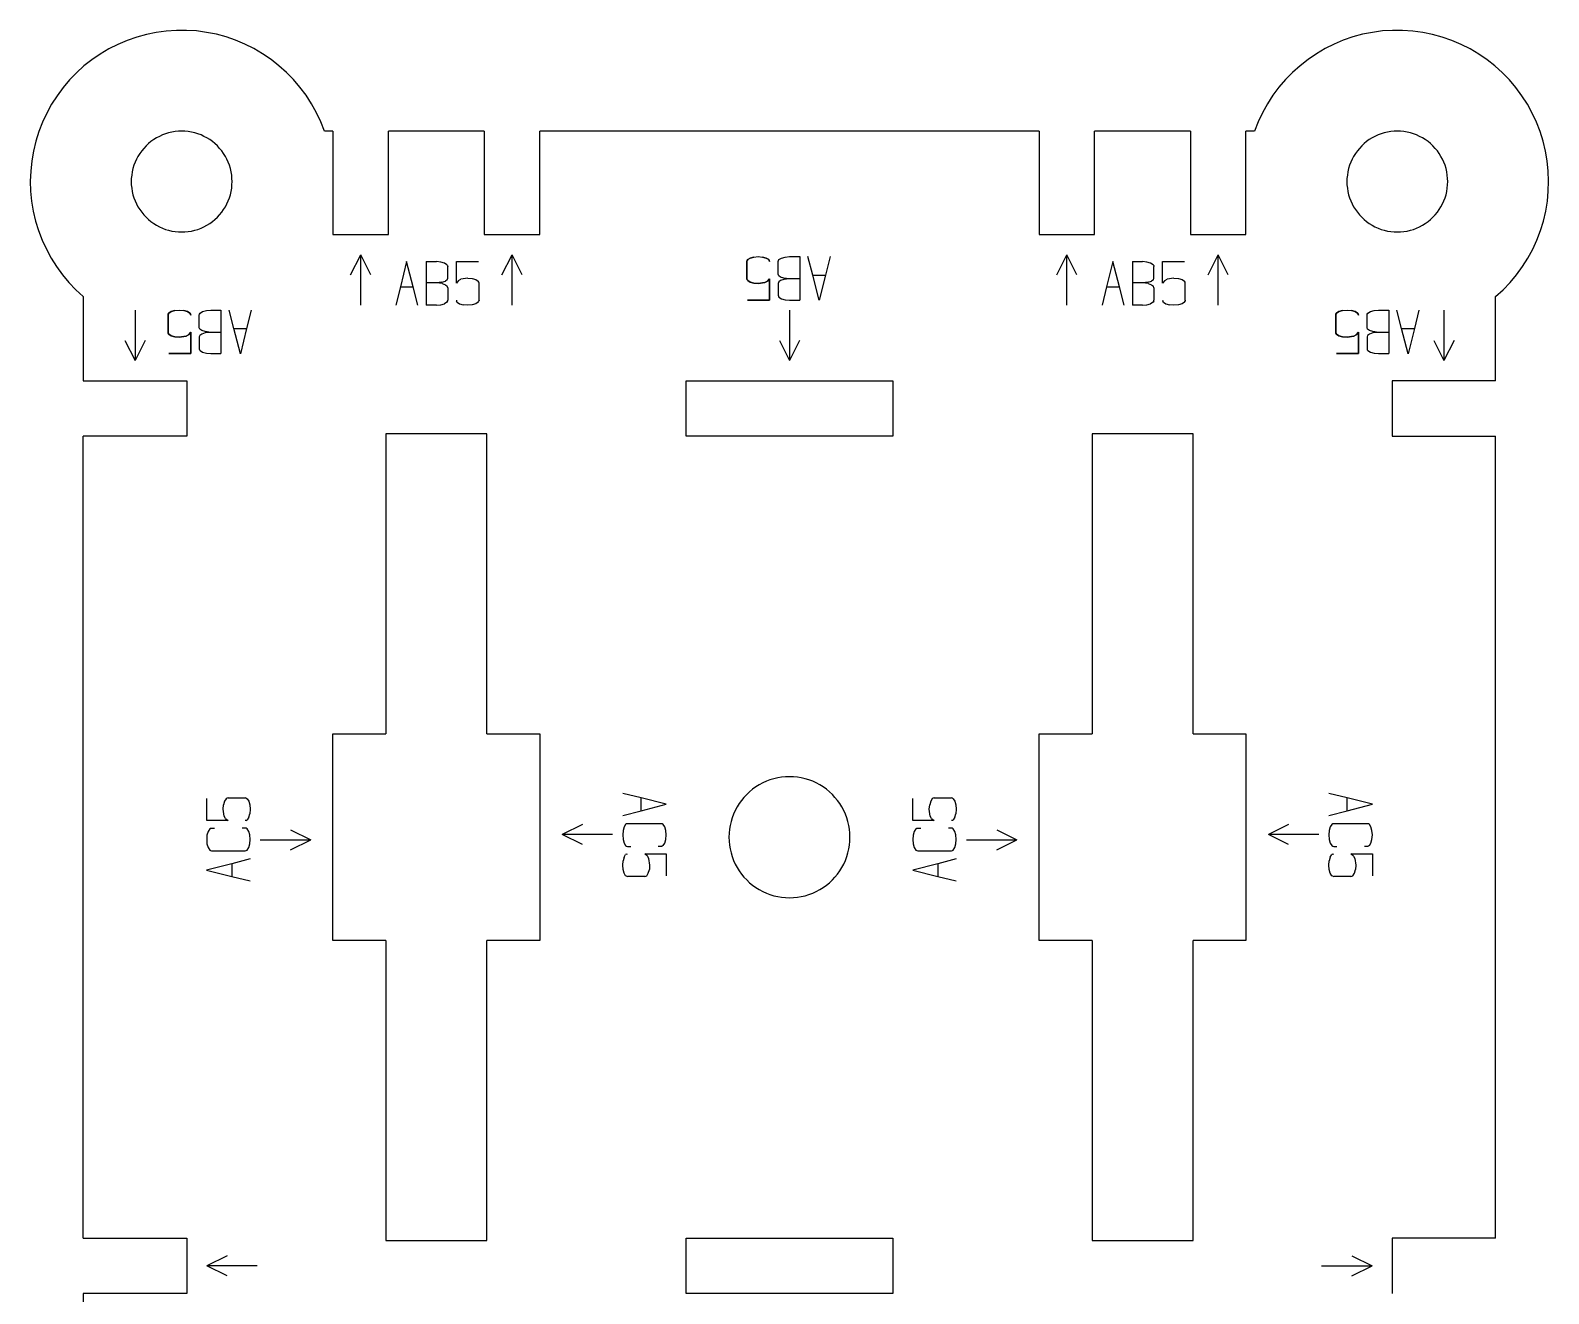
# Model space of a CAD drawing. Header units: millimetres. Extents: x -1373 to -1172, y -302 to 58.
# Drawn here: x -1347.7 to -1197.2, y -66.8 to 58.4 of the extents above; entities that cross this region are included whole.
import ezdxf

# ---------------------------------------------------------------- set-up
doc = ezdxf.new("R2010")
doc.units = ezdxf.units.MM
doc.layers.add('code', color=2, linetype='Continuous')
doc.layers.add('drawing', color=7, linetype='Continuous')

msp = doc.modelspace()

# ---------------------------------------------------------------- linework, layer by layer
at = {"layer": 'code'}
for p, q in [((-1315.91, 34.19), (-1314.91, 36.19)), ((-1314.91, 31.19), (-1314.91, 36.19)), ((-1313.91, 34.19), (-1314.91, 36.19)), ((-1300.91, 34.19), (-1299.91, 36.19)), ((-1299.91, 31.19), (-1299.91, 36.19)), ((-1298.91, 34.19), (-1299.91, 36.19)), ((-1245.91, 34.19), (-1244.91, 36.19)), ((-1244.91, 31.19), (-1244.91, 36.19)), ((-1243.91, 34.19), (-1244.91, 36.19)), ((-1230.91, 34.19), (-1229.91, 36.19)), ((-1229.91, 31.19), (-1229.91, 36.19)), ((-1228.91, 34.19), (-1229.91, 36.19)), ((-1310.36, 35.5), (-1310.97, 33.01)), ((-1309.71, 33), (-1310.36, 35.5)), ((-1308.42, 35.5), (-1307.41, 35.5)), ((-1308.42, 35.5), (-1308.42, 33.39)), ((-1306.98, 35.46), (-1307.41, 35.5)), ((-1306.61, 35.35), (-1306.98, 35.46)), ((-1306.37, 35.2), (-1306.61, 35.35)), ((-1306.3, 35.11), (-1306.37, 35.2)), ((-1306.3, 35.11), (-1306.28, 35.02)), ((-1306.28, 33.85), (-1306.28, 35.02)), ((-1305.43, 35.5), (-1303.25, 35.5)), ((-1305.43, 33.38), (-1305.43, 35.5)), ((-1276.61, 35.61), (-1276.63, 35.52)), ((-1276.63, 35.52), (-1276.61, 35.61)), ((-1276.63, 35.52), (-1276.63, 33.8)), ((-1276.63, 33.8), (-1276.63, 35.52)), ((-1276.55, 35.7), (-1276.61, 35.61)), ((-1276.61, 35.61), (-1276.55, 35.7)), ((-1276.31, 35.86), (-1276.55, 35.7)), ((-1276.55, 35.7), (-1276.31, 35.86)), ((-1275.95, 35.96), (-1276.31, 35.86)), ((-1276.31, 35.86), (-1275.95, 35.96)), ((-1275.95, 35.96), (-1275.51, 36)), ((-1275.51, 36), (-1275.07, 35.96)), ((-1275.07, 35.96), (-1274.71, 35.86)), ((-1274.71, 35.86), (-1275.07, 35.96)), ((-1274.71, 35.86), (-1274.47, 35.7)), ((-1274.47, 35.7), (-1274.71, 35.86)), ((-1274.47, 35.7), (-1274.41, 35.61)), ((-1274.41, 35.61), (-1274.47, 35.7)), ((-1274.41, 35.61), (-1274.39, 35.52)), ((-1274.39, 35.52), (-1274.41, 35.61)), ((-1273.53, 35.52), (-1273.51, 35.61)), ((-1273.53, 34.26), (-1273.53, 35.52)), ((-1273.51, 35.61), (-1273.45, 35.7)), ((-1273.45, 35.7), (-1273.2, 35.86)), ((-1273.2, 35.86), (-1272.84, 35.96)), ((-1272.84, 35.96), (-1272.41, 36)), ((-1272.41, 36), (-1271.39, 36)), ((-1271.39, 36), (-1271.39, 33.8)), ((-1270.1, 34.17), (-1270.58, 36)), ((-1268.39, 36), (-1268.84, 34.17)), ((-1240.36, 35.5), (-1240.97, 33.01)), ((-1239.71, 33), (-1240.36, 35.5)), ((-1238.42, 35.5), (-1237.41, 35.5)), ((-1238.42, 35.5), (-1238.42, 33.39)), ((-1236.98, 35.46), (-1237.41, 35.5)), ((-1236.61, 35.35), (-1236.98, 35.46)), ((-1236.37, 35.2), (-1236.61, 35.35)), ((-1236.3, 35.11), (-1236.37, 35.2)), ((-1236.3, 35.11), (-1236.28, 35.02)), ((-1236.28, 33.85), (-1236.28, 35.02)), ((-1235.43, 35.5), (-1233.26, 35.5)), ((-1235.43, 33.38), (-1235.43, 35.5)), ((-1308.42, 33.39), (-1308.42, 31.19)), ((-1307.41, 33.39), (-1308.42, 33.39)), ((-1306.86, 33.45), (-1307.41, 33.39)), ((-1306.85, 33.32), (-1307.41, 33.39)), ((-1306.86, 33.45), (-1306.51, 33.55)), ((-1306.85, 33.32), (-1306.51, 33.21)), ((-1306.34, 33.69), (-1306.51, 33.55)), ((-1306.51, 33.21), (-1306.34, 33.08)), ((-1306.34, 33.69), (-1306.28, 33.85)), ((-1305.21, 33.63), (-1305.43, 33.38)), ((-1305.21, 33.63), (-1304.98, 33.76)), ((-1304.3, 33.86), (-1304.98, 33.76)), ((-1304.3, 33.86), (-1303.86, 33.83)), ((-1303.86, 33.83), (-1303.5, 33.72)), ((-1303.5, 33.72), (-1303.26, 33.56)), ((-1303.2, 33.48), (-1303.26, 33.56)), ((-1303.18, 33.38), (-1303.2, 33.48)), ((-1303.18, 31.67), (-1303.18, 33.38)), ((-1276.63, 33.8), (-1276.61, 33.71)), ((-1276.61, 33.71), (-1276.63, 33.8)), ((-1276.61, 33.71), (-1276.55, 33.62)), ((-1276.55, 33.62), (-1276.61, 33.71)), ((-1276.55, 33.62), (-1276.31, 33.46)), ((-1276.31, 33.46), (-1276.55, 33.62)), ((-1276.31, 33.46), (-1275.95, 33.36)), ((-1275.95, 33.36), (-1276.31, 33.46)), ((-1275.95, 33.36), (-1275.51, 33.32)), ((-1275.51, 33.32), (-1275.95, 33.36)), ((-1275.51, 33.32), (-1274.84, 33.42)), ((-1274.84, 33.42), (-1275.51, 33.32)), ((-1274.84, 33.42), (-1274.6, 33.55)), ((-1274.6, 33.55), (-1274.84, 33.42)), ((-1274.6, 33.55), (-1274.39, 33.8)), ((-1274.39, 33.8), (-1274.6, 33.55)), ((-1274.39, 33.8), (-1274.39, 31.69)), ((-1274.39, 31.69), (-1274.39, 33.8)), ((-1273.47, 34.11), (-1273.53, 34.26)), ((-1273.47, 33.49), (-1273.53, 33.34)), ((-1273.53, 33.34), (-1273.53, 32.17)), ((-1273.3, 33.97), (-1273.47, 34.11)), ((-1273.3, 33.63), (-1273.47, 33.49)), ((-1272.96, 33.87), (-1273.3, 33.97)), ((-1272.96, 33.73), (-1273.3, 33.63)), ((-1272.41, 33.8), (-1272.96, 33.87)), ((-1272.41, 33.8), (-1272.96, 33.73)), ((-1271.39, 33.8), (-1272.41, 33.8)), ((-1271.39, 33.8), (-1271.39, 31.69)), ((-1269.45, 31.68), (-1270.1, 34.17)), ((-1270.1, 34.17), (-1268.84, 34.17)), ((-1268.84, 34.17), (-1269.45, 31.68)), ((-1238.42, 33.39), (-1238.42, 31.19)), ((-1237.41, 33.39), (-1238.42, 33.39)), ((-1236.86, 33.45), (-1237.41, 33.39)), ((-1236.85, 33.32), (-1237.41, 33.39)), ((-1236.86, 33.45), (-1236.51, 33.55)), ((-1236.85, 33.32), (-1236.51, 33.21)), ((-1236.34, 33.69), (-1236.51, 33.55)), ((-1236.51, 33.21), (-1236.34, 33.08)), ((-1236.34, 33.69), (-1236.28, 33.85)), ((-1235.21, 33.63), (-1235.43, 33.38)), ((-1235.21, 33.63), (-1234.98, 33.76)), ((-1234.3, 33.86), (-1234.98, 33.76)), ((-1234.3, 33.86), (-1233.86, 33.83)), ((-1233.86, 33.83), (-1233.5, 33.72)), ((-1233.5, 33.72), (-1233.26, 33.56)), ((-1233.2, 33.48), (-1233.26, 33.56)), ((-1233.18, 33.38), (-1233.2, 33.48)), ((-1233.18, 31.67), (-1233.18, 33.38)), ((-1310.97, 33.01), (-1311.42, 31.19)), ((-1310.97, 33.01), (-1309.71, 33)), ((-1309.24, 31.19), (-1309.71, 33)), ((-1306.28, 32.92), (-1306.34, 33.08)), ((-1306.3, 31.57), (-1306.28, 31.67)), ((-1306.28, 32.92), (-1306.28, 31.67)), ((-1305.43, 31.67), (-1305.41, 31.57)), ((-1303.18, 31.67), (-1303.2, 31.57)), ((-1274.39, 31.69), (-1276.56, 31.69)), ((-1276.56, 31.69), (-1274.39, 31.69)), ((-1273.53, 32.17), (-1273.51, 32.08)), ((-1273.51, 32.08), (-1273.45, 31.99)), ((-1273.45, 31.99), (-1273.2, 31.83)), ((-1273.2, 31.83), (-1272.84, 31.72)), ((-1272.84, 31.72), (-1272.41, 31.69)), ((-1272.41, 31.69), (-1271.39, 31.69)), ((-1240.97, 33.01), (-1241.42, 31.19)), ((-1240.97, 33.01), (-1239.71, 33)), ((-1239.24, 31.19), (-1239.71, 33)), ((-1236.28, 32.92), (-1236.34, 33.08)), ((-1236.3, 31.57), (-1236.28, 31.67)), ((-1236.28, 32.92), (-1236.28, 31.67)), ((-1235.43, 31.67), (-1235.41, 31.57)), ((-1233.18, 31.67), (-1233.2, 31.57)), ((-1337.28, 30.69), (-1337.28, 25.69)), ((-1333.99, 30.3), (-1334.01, 30.21)), ((-1334.01, 30.21), (-1333.99, 30.3)), ((-1334.01, 30.21), (-1334.01, 28.5)), ((-1334.01, 28.5), (-1334.01, 30.21)), ((-1333.93, 30.39), (-1333.99, 30.3)), ((-1333.99, 30.3), (-1333.93, 30.39)), ((-1333.69, 30.55), (-1333.93, 30.39)), ((-1333.93, 30.39), (-1333.69, 30.55)), ((-1333.33, 30.65), (-1333.69, 30.55)), ((-1333.69, 30.55), (-1333.33, 30.65)), ((-1333.33, 30.65), (-1332.89, 30.69)), ((-1332.89, 30.69), (-1332.44, 30.65)), ((-1332.44, 30.65), (-1332.08, 30.55)), ((-1332.08, 30.55), (-1332.44, 30.65)), ((-1332.08, 30.55), (-1331.84, 30.39)), ((-1331.84, 30.39), (-1332.08, 30.55)), ((-1331.84, 30.39), (-1331.78, 30.3)), ((-1331.78, 30.3), (-1331.84, 30.39)), ((-1331.78, 30.3), (-1331.76, 30.21)), ((-1331.76, 30.21), (-1331.78, 30.3)), ((-1330.91, 30.21), (-1330.89, 30.31)), ((-1330.91, 28.95), (-1330.91, 30.21)), ((-1330.89, 30.31), (-1330.82, 30.4)), ((-1330.82, 30.4), (-1330.58, 30.55)), ((-1330.58, 30.55), (-1330.21, 30.65)), ((-1330.21, 30.65), (-1329.78, 30.69)), ((-1329.78, 30.69), (-1328.76, 30.69)), ((-1328.76, 30.69), (-1328.76, 28.49)), ((-1327.48, 28.87), (-1327.95, 30.69)), ((-1325.77, 30.69), (-1326.22, 28.87)), ((-1307.41, 31.19), (-1308.42, 31.19)), ((-1307.41, 31.19), (-1306.97, 31.22)), ((-1306.97, 31.22), (-1306.61, 31.33)), ((-1306.37, 31.48), (-1306.61, 31.33)), ((-1306.3, 31.57), (-1306.37, 31.48)), ((-1305.35, 31.48), (-1305.41, 31.57)), ((-1305.35, 31.48), (-1305.11, 31.33)), ((-1305.11, 31.33), (-1304.74, 31.22)), ((-1304.3, 31.19), (-1304.74, 31.22)), ((-1303.86, 31.22), (-1304.3, 31.19)), ((-1303.5, 31.33), (-1303.86, 31.22)), ((-1303.26, 31.48), (-1303.5, 31.33)), ((-1303.26, 31.48), (-1303.2, 31.57)), ((-1272.41, 30.69), (-1272.41, 25.69)), ((-1237.41, 31.19), (-1238.42, 31.19)), ((-1237.41, 31.19), (-1236.97, 31.22)), ((-1236.97, 31.22), (-1236.61, 31.33)), ((-1236.37, 31.48), (-1236.61, 31.33)), ((-1236.3, 31.57), (-1236.37, 31.48)), ((-1235.35, 31.48), (-1235.41, 31.57)), ((-1235.35, 31.48), (-1235.11, 31.33)), ((-1235.11, 31.33), (-1234.74, 31.22)), ((-1234.3, 31.19), (-1234.74, 31.22)), ((-1233.86, 31.22), (-1234.3, 31.19)), ((-1233.5, 31.33), (-1233.86, 31.22)), ((-1233.26, 31.48), (-1233.5, 31.33)), ((-1233.26, 31.48), (-1233.2, 31.57)), ((-1218.24, 30.3), (-1218.26, 30.21)), ((-1218.26, 30.21), (-1218.24, 30.3)), ((-1218.26, 30.21), (-1218.26, 28.5)), ((-1218.26, 28.5), (-1218.26, 30.21)), ((-1218.18, 30.39), (-1218.24, 30.3)), ((-1218.24, 30.3), (-1218.18, 30.39)), ((-1217.94, 30.55), (-1218.18, 30.39)), ((-1218.18, 30.39), (-1217.94, 30.55)), ((-1217.58, 30.65), (-1217.94, 30.55)), ((-1217.94, 30.55), (-1217.58, 30.65)), ((-1217.58, 30.65), (-1217.14, 30.69)), ((-1217.14, 30.69), (-1216.69, 30.65)), ((-1216.69, 30.65), (-1216.33, 30.55)), ((-1216.33, 30.55), (-1216.69, 30.65)), ((-1216.33, 30.55), (-1216.09, 30.39)), ((-1216.09, 30.39), (-1216.33, 30.55)), ((-1216.09, 30.39), (-1216.03, 30.3)), ((-1216.03, 30.3), (-1216.09, 30.39)), ((-1216.03, 30.3), (-1216.01, 30.21)), ((-1216.01, 30.21), (-1216.03, 30.3)), ((-1215.16, 30.21), (-1215.14, 30.31)), ((-1215.16, 28.95), (-1215.16, 30.21)), ((-1215.14, 30.31), (-1215.07, 30.4)), ((-1215.07, 30.4), (-1214.83, 30.55)), ((-1214.83, 30.55), (-1214.46, 30.65)), ((-1214.46, 30.65), (-1214.03, 30.69)), ((-1214.03, 30.69), (-1213.01, 30.69)), ((-1213.01, 30.69), (-1213.01, 28.49)), ((-1211.73, 28.87), (-1212.2, 30.69)), ((-1210.02, 30.69), (-1210.47, 28.87)), ((-1207.53, 30.69), (-1207.53, 25.69)), ((-1330.85, 28.8), (-1330.91, 28.95)), ((-1330.67, 28.66), (-1330.85, 28.8)), ((-1330.34, 28.56), (-1330.67, 28.66)), ((-1326.83, 26.37), (-1327.48, 28.87)), ((-1327.48, 28.87), (-1326.22, 28.87)), ((-1326.22, 28.87), (-1326.83, 26.37)), ((-1215.1, 28.8), (-1215.16, 28.95)), ((-1214.92, 28.66), (-1215.1, 28.8)), ((-1214.59, 28.56), (-1214.92, 28.66)), ((-1211.08, 26.37), (-1211.73, 28.87)), ((-1211.73, 28.87), (-1210.47, 28.87)), ((-1210.47, 28.87), (-1211.08, 26.37)), ((-1338.28, 27.69), (-1337.28, 25.69)), ((-1336.28, 27.69), (-1337.28, 25.69)), ((-1334.01, 28.5), (-1333.99, 28.4)), ((-1333.99, 28.4), (-1334.01, 28.5)), ((-1333.99, 28.4), (-1333.93, 28.31)), ((-1333.93, 28.31), (-1333.99, 28.4)), ((-1333.93, 28.31), (-1333.69, 28.16)), ((-1333.69, 28.16), (-1333.93, 28.31)), ((-1333.69, 28.16), (-1333.33, 28.05)), ((-1333.33, 28.05), (-1333.69, 28.16)), ((-1333.33, 28.05), (-1332.89, 28.02)), ((-1332.89, 28.02), (-1333.33, 28.05)), ((-1332.89, 28.02), (-1332.21, 28.12)), ((-1332.21, 28.12), (-1332.89, 28.02)), ((-1332.21, 28.12), (-1331.98, 28.24)), ((-1331.98, 28.24), (-1332.21, 28.12)), ((-1331.98, 28.24), (-1331.76, 28.5)), ((-1331.76, 28.5), (-1331.98, 28.24)), ((-1331.76, 28.5), (-1331.76, 26.38)), ((-1331.76, 26.38), (-1331.76, 28.5)), ((-1330.85, 28.18), (-1330.91, 28.03)), ((-1330.91, 28.03), (-1330.91, 26.86)), ((-1330.67, 28.32), (-1330.85, 28.18)), ((-1330.33, 28.43), (-1330.67, 28.32)), ((-1329.78, 28.49), (-1330.34, 28.56)), ((-1329.78, 28.49), (-1330.33, 28.43)), ((-1328.76, 28.49), (-1329.78, 28.49)), ((-1328.76, 28.49), (-1328.76, 26.38)), ((-1273.41, 27.69), (-1272.41, 25.69)), ((-1271.41, 27.69), (-1272.41, 25.69)), ((-1218.26, 28.5), (-1218.24, 28.4)), ((-1218.24, 28.4), (-1218.26, 28.5)), ((-1218.24, 28.4), (-1218.18, 28.31)), ((-1218.18, 28.31), (-1218.24, 28.4)), ((-1218.18, 28.31), (-1217.94, 28.16)), ((-1217.94, 28.16), (-1218.18, 28.31)), ((-1217.94, 28.16), (-1217.58, 28.05)), ((-1217.58, 28.05), (-1217.94, 28.16)), ((-1217.58, 28.05), (-1217.14, 28.02)), ((-1217.14, 28.02), (-1217.58, 28.05)), ((-1217.14, 28.02), (-1216.46, 28.12)), ((-1216.46, 28.12), (-1217.14, 28.02)), ((-1216.46, 28.12), (-1216.23, 28.24)), ((-1216.23, 28.24), (-1216.46, 28.12)), ((-1216.23, 28.24), (-1216.01, 28.5)), ((-1216.01, 28.5), (-1216.23, 28.24)), ((-1216.01, 28.5), (-1216.01, 26.38)), ((-1216.01, 26.38), (-1216.01, 28.5)), ((-1215.1, 28.18), (-1215.16, 28.03)), ((-1215.16, 28.03), (-1215.16, 26.86)), ((-1214.92, 28.32), (-1215.1, 28.18)), ((-1214.58, 28.43), (-1214.92, 28.32)), ((-1214.03, 28.49), (-1214.59, 28.56)), ((-1214.03, 28.49), (-1214.58, 28.43)), ((-1213.01, 28.49), (-1214.03, 28.49)), ((-1213.01, 28.49), (-1213.01, 26.38)), ((-1208.53, 27.69), (-1207.53, 25.69)), ((-1206.53, 27.69), (-1207.53, 25.69)), ((-1331.76, 26.38), (-1333.93, 26.38)), ((-1333.93, 26.38), (-1331.76, 26.38)), ((-1330.91, 26.86), (-1330.89, 26.77)), ((-1330.89, 26.77), (-1330.82, 26.68)), ((-1330.82, 26.68), (-1330.58, 26.52)), ((-1330.58, 26.52), (-1330.21, 26.42)), ((-1330.21, 26.42), (-1329.78, 26.38)), ((-1329.78, 26.38), (-1328.76, 26.38)), ((-1216.01, 26.38), (-1218.18, 26.38)), ((-1218.18, 26.38), (-1216.01, 26.38)), ((-1215.16, 26.86), (-1215.14, 26.77)), ((-1215.14, 26.77), (-1215.07, 26.68)), ((-1215.07, 26.68), (-1214.83, 26.52)), ((-1214.83, 26.52), (-1214.46, 26.42)), ((-1214.46, 26.42), (-1214.03, 26.38)), ((-1214.03, 26.38), (-1213.01, 26.38)), ((-1330.18, -19.92), (-1330.18, -17.74)), ((-1328.41, -17.99), (-1328.51, -18.35)), ((-1328.25, -17.75), (-1328.41, -17.99)), ((-1328.16, -17.69), (-1328.25, -17.75)), ((-1328.06, -17.67), (-1328.16, -17.69)), ((-1328.06, -17.67), (-1326.35, -17.67)), ((-1326.26, -17.69), (-1326.35, -17.67)), ((-1326.26, -17.69), (-1326.17, -17.75)), ((-1326.17, -17.75), (-1326.01, -17.99)), ((-1326.01, -17.99), (-1325.91, -18.35)), ((-1287.12, -17.67), (-1288.94, -17.22)), ((-1284.63, -18.28), (-1287.12, -17.67)), ((-1287.12, -18.93), (-1287.12, -17.67)), ((-1260.18, -19.92), (-1260.18, -17.74)), ((-1258.41, -17.99), (-1258.51, -18.35)), ((-1258.25, -17.75), (-1258.41, -17.99)), ((-1258.16, -17.69), (-1258.25, -17.75)), ((-1258.06, -17.67), (-1258.16, -17.69)), ((-1258.06, -17.67), (-1256.35, -17.67)), ((-1256.26, -17.69), (-1256.35, -17.67)), ((-1256.26, -17.69), (-1256.17, -17.75)), ((-1256.17, -17.75), (-1256.01, -17.99)), ((-1256.01, -17.99), (-1255.91, -18.35)), ((-1217.12, -17.67), (-1218.94, -17.22)), ((-1214.63, -18.28), (-1217.12, -17.67)), ((-1217.12, -18.93), (-1217.12, -17.67)), ((-1328.55, -18.79), (-1328.51, -18.35)), ((-1328.45, -19.47), (-1328.55, -18.79)), ((-1328.32, -19.7), (-1328.45, -19.47)), ((-1326.01, -19.59), (-1325.91, -19.23)), ((-1325.91, -18.35), (-1325.87, -18.79)), ((-1325.87, -18.79), (-1325.91, -19.23)), ((-1288.94, -19.41), (-1287.12, -18.93)), ((-1287.12, -18.93), (-1284.63, -18.28)), ((-1258.55, -18.79), (-1258.51, -18.35)), ((-1258.45, -19.47), (-1258.55, -18.79)), ((-1258.32, -19.7), (-1258.45, -19.47)), ((-1256.01, -19.59), (-1255.91, -19.23)), ((-1255.91, -18.35), (-1255.87, -18.79)), ((-1255.87, -18.79), (-1255.91, -19.23)), ((-1218.94, -19.41), (-1217.12, -18.93)), ((-1217.12, -18.93), (-1214.63, -18.28)), ((-1328.06, -19.92), (-1330.18, -19.92)), ((-1330.04, -20.98), (-1330.15, -21.35)), ((-1329.88, -20.74), (-1330.04, -20.98)), ((-1329.88, -20.74), (-1329.79, -20.68)), ((-1329.79, -20.68), (-1329.7, -20.66)), ((-1329.7, -20.66), (-1329.39, -20.66)), ((-1328.32, -19.7), (-1328.06, -19.92)), ((-1326.35, -20.66), (-1326.66, -20.66)), ((-1326.26, -19.9), (-1326.35, -19.92)), ((-1326.26, -20.68), (-1326.35, -20.66)), ((-1326.26, -19.9), (-1326.17, -19.84)), ((-1326.17, -20.74), (-1326.26, -20.68)), ((-1326.01, -19.59), (-1326.17, -19.84)), ((-1326.01, -20.98), (-1326.17, -20.74)), ((-1325.91, -21.34), (-1326.01, -20.98)), ((-1321.87, -20.82), (-1319.87, -21.82)), ((-1292.94, -20.3), (-1294.94, -21.3)), ((-1288.91, -20.9), (-1288.94, -21.34)), ((-1288.8, -20.54), (-1288.91, -20.9)), ((-1288.65, -20.3), (-1288.8, -20.54)), ((-1288.56, -20.24), (-1288.65, -20.3)), ((-1288.46, -20.22), (-1288.56, -20.24)), ((-1285.11, -20.22), (-1288.46, -20.22)), ((-1285.02, -20.24), (-1285.11, -20.22)), ((-1284.93, -20.3), (-1285.02, -20.24)), ((-1284.78, -20.54), (-1284.93, -20.3)), ((-1284.67, -20.9), (-1284.78, -20.54)), ((-1284.63, -21.34), (-1284.67, -20.9)), ((-1258.06, -19.92), (-1260.18, -19.92)), ((-1260.04, -20.98), (-1260.15, -21.35)), ((-1259.88, -20.74), (-1260.04, -20.98)), ((-1259.88, -20.74), (-1259.79, -20.68)), ((-1259.79, -20.68), (-1259.7, -20.66)), ((-1259.7, -20.66), (-1259.39, -20.66)), ((-1258.32, -19.7), (-1258.06, -19.92)), ((-1256.35, -20.66), (-1256.66, -20.66)), ((-1256.26, -19.9), (-1256.35, -19.92)), ((-1256.26, -20.68), (-1256.35, -20.66)), ((-1256.26, -19.9), (-1256.17, -19.84)), ((-1256.17, -20.74), (-1256.26, -20.68)), ((-1256.01, -19.59), (-1256.17, -19.84)), ((-1256.01, -20.98), (-1256.17, -20.74)), ((-1255.91, -21.34), (-1256.01, -20.98)), ((-1251.87, -20.82), (-1249.87, -21.82)), ((-1222.94, -20.3), (-1224.94, -21.3)), ((-1218.91, -20.9), (-1218.94, -21.34)), ((-1218.8, -20.54), (-1218.91, -20.9)), ((-1218.65, -20.3), (-1218.8, -20.54)), ((-1218.56, -20.24), (-1218.65, -20.3)), ((-1218.46, -20.22), (-1218.56, -20.24)), ((-1215.11, -20.22), (-1218.46, -20.22)), ((-1215.02, -20.24), (-1215.11, -20.22)), ((-1214.93, -20.3), (-1215.02, -20.24)), ((-1214.78, -20.54), (-1214.93, -20.3)), ((-1214.67, -20.9), (-1214.78, -20.54)), ((-1214.63, -21.34), (-1214.67, -20.9)), ((-1330.15, -21.35), (-1330.18, -21.78)), ((-1330.18, -21.78), (-1330.15, -22.22)), ((-1330.15, -22.22), (-1330.04, -22.59)), ((-1326.01, -22.59), (-1325.91, -22.23)), ((-1325.87, -21.78), (-1325.91, -21.34)), ((-1325.91, -22.23), (-1325.87, -21.78)), ((-1324.87, -21.82), (-1319.87, -21.82)), ((-1321.87, -22.82), (-1319.87, -21.82)), ((-1289.94, -21.3), (-1294.94, -21.3)), ((-1292.94, -22.3), (-1294.94, -21.3)), ((-1288.94, -21.34), (-1288.91, -21.78)), ((-1288.91, -21.78), (-1288.8, -22.14)), ((-1288.8, -22.14), (-1288.65, -22.38)), ((-1288.65, -22.38), (-1288.56, -22.44)), ((-1288.56, -22.44), (-1288.46, -22.47)), ((-1288.46, -22.47), (-1288.15, -22.47)), ((-1285.11, -22.47), (-1285.42, -22.47)), ((-1285.02, -22.44), (-1285.11, -22.47)), ((-1284.93, -22.38), (-1285.02, -22.44)), ((-1284.93, -22.38), (-1284.78, -22.14)), ((-1284.78, -22.14), (-1284.67, -21.78)), ((-1284.67, -21.78), (-1284.63, -21.34)), ((-1260.15, -21.35), (-1260.18, -21.78)), ((-1260.18, -21.78), (-1260.15, -22.22)), ((-1260.15, -22.22), (-1260.04, -22.59)), ((-1256.01, -22.59), (-1255.91, -22.23)), ((-1255.87, -21.78), (-1255.91, -21.34)), ((-1255.91, -22.23), (-1255.87, -21.78)), ((-1254.87, -21.82), (-1249.87, -21.82)), ((-1251.87, -22.82), (-1249.87, -21.82)), ((-1219.94, -21.3), (-1224.94, -21.3)), ((-1222.94, -22.3), (-1224.94, -21.3)), ((-1218.94, -21.34), (-1218.91, -21.78)), ((-1218.91, -21.78), (-1218.8, -22.14)), ((-1218.8, -22.14), (-1218.65, -22.38)), ((-1218.65, -22.38), (-1218.56, -22.44)), ((-1218.56, -22.44), (-1218.46, -22.47)), ((-1218.46, -22.47), (-1218.15, -22.47)), ((-1215.11, -22.47), (-1215.42, -22.47)), ((-1215.02, -22.44), (-1215.11, -22.47)), ((-1214.93, -22.38), (-1215.02, -22.44)), ((-1214.93, -22.38), (-1214.78, -22.14)), ((-1214.78, -22.14), (-1214.67, -21.78)), ((-1214.67, -21.78), (-1214.63, -21.34)), ((-1330.04, -22.59), (-1329.88, -22.83)), ((-1329.88, -22.83), (-1329.8, -22.89)), ((-1329.8, -22.89), (-1329.7, -22.91)), ((-1329.7, -22.91), (-1326.35, -22.91)), ((-1325.87, -23.72), (-1327.69, -24.19)), ((-1326.35, -22.91), (-1326.26, -22.89)), ((-1326.26, -22.89), (-1326.17, -22.83)), ((-1326.17, -22.83), (-1326.01, -22.59)), ((-1288.94, -24.33), (-1288.91, -23.89)), ((-1288.8, -23.53), (-1288.91, -23.89)), ((-1288.8, -23.53), (-1288.65, -23.29)), ((-1288.56, -23.23), (-1288.65, -23.29)), ((-1288.56, -23.23), (-1288.46, -23.21)), ((-1286.49, -23.43), (-1286.75, -23.21)), ((-1286.75, -23.21), (-1284.63, -23.21)), ((-1286.49, -23.43), (-1286.37, -23.66)), ((-1286.37, -23.66), (-1286.27, -24.33)), ((-1284.63, -23.21), (-1284.63, -25.38)), ((-1260.04, -22.59), (-1259.88, -22.83)), ((-1259.88, -22.83), (-1259.8, -22.89)), ((-1259.8, -22.89), (-1259.7, -22.91)), ((-1259.7, -22.91), (-1256.35, -22.91)), ((-1255.87, -23.72), (-1257.69, -24.19)), ((-1256.35, -22.91), (-1256.26, -22.89)), ((-1256.26, -22.89), (-1256.17, -22.83)), ((-1256.17, -22.83), (-1256.01, -22.59)), ((-1218.94, -24.33), (-1218.91, -23.89)), ((-1218.8, -23.53), (-1218.91, -23.89)), ((-1218.8, -23.53), (-1218.65, -23.29)), ((-1218.56, -23.23), (-1218.65, -23.29)), ((-1218.56, -23.23), (-1218.46, -23.21)), ((-1216.49, -23.43), (-1216.75, -23.21)), ((-1216.75, -23.21), (-1214.63, -23.21)), ((-1216.49, -23.43), (-1216.37, -23.66)), ((-1216.37, -23.66), (-1216.27, -24.33)), ((-1214.63, -23.21), (-1214.63, -25.38)), ((-1327.69, -24.19), (-1330.19, -24.84)), ((-1330.19, -24.84), (-1327.69, -25.45)), ((-1327.69, -24.19), (-1327.69, -25.45)), ((-1327.69, -25.45), (-1325.87, -25.9)), ((-1288.91, -24.77), (-1288.94, -24.33)), ((-1288.8, -25.13), (-1288.91, -24.77)), ((-1288.65, -25.38), (-1288.8, -25.13)), ((-1288.56, -25.44), (-1288.65, -25.38)), ((-1288.56, -25.44), (-1288.46, -25.46)), ((-1286.75, -25.46), (-1288.46, -25.46)), ((-1286.75, -25.46), (-1286.65, -25.44)), ((-1286.65, -25.44), (-1286.56, -25.38)), ((-1286.56, -25.38), (-1286.41, -25.13)), ((-1286.41, -25.13), (-1286.3, -24.77)), ((-1286.27, -24.33), (-1286.3, -24.77)), ((-1257.69, -24.19), (-1260.19, -24.84)), ((-1260.19, -24.84), (-1257.69, -25.45)), ((-1257.69, -24.19), (-1257.69, -25.45)), ((-1257.69, -25.45), (-1255.87, -25.9)), ((-1218.91, -24.77), (-1218.94, -24.33)), ((-1218.8, -25.13), (-1218.91, -24.77)), ((-1218.65, -25.38), (-1218.8, -25.13)), ((-1218.56, -25.44), (-1218.65, -25.38)), ((-1218.56, -25.44), (-1218.46, -25.46)), ((-1216.75, -25.46), (-1218.46, -25.46)), ((-1216.75, -25.46), (-1216.65, -25.44)), ((-1216.65, -25.44), (-1216.56, -25.38)), ((-1216.56, -25.38), (-1216.41, -25.13)), ((-1216.41, -25.13), (-1216.3, -24.77)), ((-1216.27, -24.33), (-1216.3, -24.77)), ((-1328.16, -63.06), (-1330.16, -64.06)), ((-1216.66, -63.06), (-1214.66, -64.06)), ((-1325.16, -64.06), (-1330.16, -64.06)), ((-1328.16, -65.06), (-1330.16, -64.06)), ((-1219.66, -64.06), (-1214.66, -64.06)), ((-1216.66, -65.06), (-1214.66, -64.06))]:
    msp.add_line(p, q, dxfattribs=at)
at = {"layer": 'drawing'}
for p, q in [((-1338.06, 57.43), (-1338.98, 57.04)), ((-1337.11, 57.76), (-1338.06, 57.43)), ((-1336.15, 58.03), (-1337.11, 57.76)), ((-1335.17, 58.23), (-1336.15, 58.03)), ((-1334.18, 58.36), (-1335.17, 58.23)), ((-1333.18, 58.43), (-1334.18, 58.36)), ((-1332.18, 58.43), (-1333.18, 58.43)), ((-1331.19, 58.37), (-1332.18, 58.43)), ((-1330.2, 58.23), (-1331.19, 58.37)), ((-1329.22, 58.04), (-1330.2, 58.23)), ((-1328.25, 57.78), (-1329.22, 58.04)), ((-1327.31, 57.45), (-1328.25, 57.78)), ((-1326.39, 57.06), (-1327.31, 57.45)), ((-1217.51, 57.45), (-1218.43, 57.06)), ((-1216.56, 57.78), (-1217.51, 57.45)), ((-1215.6, 58.04), (-1216.56, 57.78)), ((-1214.62, 58.23), (-1215.6, 58.04)), ((-1213.63, 58.37), (-1214.62, 58.23)), ((-1212.63, 58.43), (-1213.63, 58.37)), ((-1211.63, 58.43), (-1212.63, 58.43)), ((-1210.63, 58.36), (-1211.63, 58.43)), ((-1209.64, 58.23), (-1210.63, 58.36)), ((-1208.66, 58.03), (-1209.64, 58.23)), ((-1207.7, 57.76), (-1208.66, 58.03)), ((-1206.76, 57.43), (-1207.7, 57.76)), ((-1205.84, 57.04), (-1206.76, 57.43)), ((-1340.73, 56.08), (-1341.55, 55.52)), ((-1339.87, 56.59), (-1340.73, 56.08)), ((-1338.98, 57.04), (-1339.87, 56.59)), ((-1325.49, 56.62), (-1326.39, 57.06)), ((-1324.63, 56.11), (-1325.49, 56.62)), ((-1323.8, 55.55), (-1324.63, 56.11)), ((-1220.18, 56.11), (-1221.01, 55.55)), ((-1219.32, 56.62), (-1220.18, 56.11)), ((-1218.43, 57.06), (-1219.32, 56.62)), ((-1204.95, 56.59), (-1205.84, 57.04)), ((-1204.09, 56.08), (-1204.95, 56.59)), ((-1203.26, 55.52), (-1204.09, 56.08)), ((-1343.08, 54.23), (-1343.77, 53.51)), ((-1342.34, 54.9), (-1343.08, 54.23)), ((-1341.55, 55.52), (-1342.34, 54.9)), ((-1323.02, 54.93), (-1323.8, 55.55)), ((-1322.27, 54.26), (-1323.02, 54.93)), ((-1321.58, 53.55), (-1322.27, 54.26)), ((-1222.54, 54.26), (-1223.24, 53.55)), ((-1221.8, 54.93), (-1222.54, 54.26)), ((-1221.01, 55.55), (-1221.8, 54.93)), ((-1202.48, 54.9), (-1203.26, 55.52)), ((-1201.74, 54.23), (-1202.48, 54.9)), ((-1201.04, 53.51), (-1201.74, 54.23)), ((-1344.42, 52.75), (-1345.01, 51.94)), ((-1343.77, 53.51), (-1344.42, 52.75)), ((-1320.93, 52.79), (-1321.58, 53.55)), ((-1320.33, 51.99), (-1320.93, 52.79)), ((-1223.89, 52.79), (-1224.48, 51.99)), ((-1223.24, 53.55), (-1223.89, 52.79)), ((-1200.4, 52.75), (-1201.04, 53.51)), ((-1199.8, 51.94), (-1200.4, 52.75)), ((-1345.01, 51.94), (-1345.55, 51.1)), ((-1319.79, 51.15), (-1320.33, 51.99)), ((-1224.48, 51.99), (-1225.03, 51.15)), ((-1199.26, 51.1), (-1199.8, 51.94)), ((-1346.03, 50.22), (-1346.46, 49.32)), ((-1345.55, 51.1), (-1346.03, 50.22)), ((-1319.3, 50.27), (-1319.79, 51.15)), ((-1318.88, 49.37), (-1319.3, 50.27)), ((-1225.51, 50.27), (-1225.94, 49.37)), ((-1225.03, 51.15), (-1225.51, 50.27)), ((-1198.78, 50.22), (-1199.26, 51.1)), ((-1198.36, 49.32), (-1198.78, 50.22)), ((-1346.82, 48.39), (-1347.11, 47.43)), ((-1346.46, 49.32), (-1346.82, 48.39)), ((-1334.26, 48.17), (-1334.57, 48.06)), ((-1333.95, 48.27), (-1334.26, 48.17)), ((-1333.63, 48.34), (-1333.95, 48.27)), ((-1333.31, 48.4), (-1333.63, 48.34)), ((-1332.98, 48.43), (-1333.31, 48.4)), ((-1332.66, 48.44), (-1332.98, 48.43)), ((-1332.33, 48.43), (-1332.66, 48.44)), ((-1332, 48.4), (-1332.33, 48.43)), ((-1331.68, 48.34), (-1332, 48.4)), ((-1331.36, 48.27), (-1331.68, 48.34)), ((-1331.05, 48.17), (-1331.36, 48.27)), ((-1330.74, 48.06), (-1331.05, 48.17)), ((-1318.51, 48.44), (-1318.88, 49.37)), ((-1317.66, 48.44), (-1318.51, 48.44)), ((-1317.66, 48.44), (-1317.66, 38.19)), ((-1312.16, 38.19), (-1312.16, 48.44)), ((-1302.66, 48.44), (-1312.16, 48.44)), ((-1302.66, 48.44), (-1302.66, 38.19)), ((-1297.16, 38.19), (-1297.16, 48.44)), ((-1247.66, 48.44), (-1297.16, 48.44)), ((-1247.66, 48.44), (-1247.66, 38.19)), ((-1242.16, 38.19), (-1242.16, 48.44)), ((-1232.66, 48.44), (-1242.16, 48.44)), ((-1232.66, 48.44), (-1232.66, 38.19)), ((-1226.3, 48.44), (-1227.16, 48.44)), ((-1227.16, 38.19), (-1227.16, 48.44)), ((-1225.94, 49.37), (-1226.3, 48.44)), ((-1213.76, 48.17), (-1214.07, 48.06)), ((-1213.45, 48.27), (-1213.76, 48.17)), ((-1213.13, 48.34), (-1213.45, 48.27)), ((-1212.81, 48.4), (-1213.13, 48.34)), ((-1212.48, 48.43), (-1212.81, 48.4)), ((-1212.16, 48.44), (-1212.48, 48.43)), ((-1211.83, 48.43), (-1212.16, 48.44)), ((-1211.5, 48.4), (-1211.83, 48.43)), ((-1211.18, 48.34), (-1211.5, 48.4)), ((-1210.86, 48.27), (-1211.18, 48.34)), ((-1210.55, 48.17), (-1210.86, 48.27)), ((-1210.24, 48.06), (-1210.55, 48.17)), ((-1198, 48.39), (-1198.36, 49.32)), ((-1197.7, 47.43), (-1198, 48.39)), ((-1347.11, 47.43), (-1347.35, 46.46)), ((-1336.42, 46.73), (-1336.62, 46.48)), ((-1336.19, 46.97), (-1336.42, 46.73)), ((-1335.95, 47.2), (-1336.19, 46.97)), ((-1335.7, 47.4), (-1335.95, 47.2)), ((-1335.43, 47.6), (-1335.7, 47.4)), ((-1335.16, 47.77), (-1335.43, 47.6)), ((-1334.87, 47.92), (-1335.16, 47.77)), ((-1334.57, 48.06), (-1334.87, 47.92)), ((-1330.45, 47.92), (-1330.74, 48.06)), ((-1330.16, 47.77), (-1330.45, 47.92)), ((-1329.88, 47.6), (-1330.16, 47.77)), ((-1329.61, 47.4), (-1329.88, 47.6)), ((-1329.36, 47.2), (-1329.61, 47.4)), ((-1329.12, 46.97), (-1329.36, 47.2)), ((-1328.9, 46.73), (-1329.12, 46.97)), ((-1328.69, 46.48), (-1328.9, 46.73)), ((-1215.92, 46.73), (-1216.12, 46.48)), ((-1215.69, 46.97), (-1215.92, 46.73)), ((-1215.45, 47.2), (-1215.69, 46.97)), ((-1215.2, 47.4), (-1215.45, 47.2)), ((-1214.94, 47.6), (-1215.2, 47.4)), ((-1214.66, 47.77), (-1214.94, 47.6)), ((-1214.37, 47.92), (-1214.66, 47.77)), ((-1214.07, 48.06), (-1214.37, 47.92)), ((-1209.95, 47.92), (-1210.24, 48.06)), ((-1209.66, 47.77), (-1209.95, 47.92)), ((-1209.38, 47.6), (-1209.66, 47.77)), ((-1209.11, 47.4), (-1209.38, 47.6)), ((-1208.86, 47.2), (-1209.11, 47.4)), ((-1208.62, 46.97), (-1208.86, 47.2)), ((-1208.4, 46.73), (-1208.62, 46.97)), ((-1208.19, 46.48), (-1208.4, 46.73)), ((-1197.47, 46.46), (-1197.7, 47.43)), ((-1347.52, 45.48), (-1347.62, 44.48)), ((-1347.35, 46.46), (-1347.52, 45.48)), ((-1337.28, 45.35), (-1337.39, 45.05)), ((-1337.14, 45.65), (-1337.28, 45.35)), ((-1336.99, 45.94), (-1337.14, 45.65)), ((-1336.81, 46.22), (-1336.99, 45.94)), ((-1336.62, 46.48), (-1336.81, 46.22)), ((-1328.5, 46.22), (-1328.69, 46.48)), ((-1328.33, 45.94), (-1328.5, 46.22)), ((-1328.17, 45.65), (-1328.33, 45.94)), ((-1328.04, 45.35), (-1328.17, 45.65)), ((-1327.92, 45.05), (-1328.04, 45.35)), ((-1216.78, 45.35), (-1216.89, 45.05)), ((-1216.64, 45.65), (-1216.78, 45.35)), ((-1216.49, 45.94), (-1216.64, 45.65)), ((-1216.31, 46.22), (-1216.49, 45.94)), ((-1216.12, 46.48), (-1216.31, 46.22)), ((-1208, 46.22), (-1208.19, 46.48)), ((-1207.83, 45.94), (-1208, 46.22)), ((-1207.67, 45.65), (-1207.83, 45.94)), ((-1207.54, 45.35), (-1207.67, 45.65)), ((-1207.42, 45.05), (-1207.54, 45.35)), ((-1197.3, 45.48), (-1197.47, 46.46)), ((-1197.19, 44.48), (-1197.3, 45.48)), ((-1347.62, 44.48), (-1347.66, 43.48)), ((-1337.65, 43.76), (-1337.66, 43.44)), ((-1337.61, 44.09), (-1337.65, 43.76)), ((-1337.56, 44.41), (-1337.61, 44.09)), ((-1337.49, 44.73), (-1337.56, 44.41)), ((-1337.39, 45.05), (-1337.49, 44.73)), ((-1327.83, 44.73), (-1327.92, 45.05)), ((-1327.75, 44.41), (-1327.83, 44.73)), ((-1327.7, 44.09), (-1327.75, 44.41)), ((-1327.67, 43.76), (-1327.7, 44.09)), ((-1327.66, 43.44), (-1327.67, 43.76)), ((-1217.15, 43.76), (-1217.16, 43.44)), ((-1217.11, 44.09), (-1217.15, 43.76)), ((-1217.06, 44.41), (-1217.11, 44.09)), ((-1216.99, 44.73), (-1217.06, 44.41)), ((-1216.89, 45.05), (-1216.99, 44.73)), ((-1207.33, 44.73), (-1207.42, 45.05)), ((-1207.25, 44.41), (-1207.33, 44.73)), ((-1207.2, 44.09), (-1207.25, 44.41)), ((-1207.17, 43.76), (-1207.2, 44.09)), ((-1207.16, 43.44), (-1207.17, 43.76)), ((-1197.16, 43.48), (-1197.19, 44.48)), ((-1347.66, 43.48), (-1347.63, 42.49)), ((-1347.63, 42.49), (-1347.53, 41.49)), ((-1337.66, 43.44), (-1337.65, 43.11)), ((-1337.65, 43.11), (-1337.61, 42.79)), ((-1337.61, 42.79), (-1337.56, 42.46)), ((-1337.56, 42.46), (-1337.49, 42.14)), ((-1337.49, 42.14), (-1337.39, 41.83)), ((-1327.92, 41.83), (-1327.83, 42.14)), ((-1327.83, 42.14), (-1327.75, 42.46)), ((-1327.75, 42.46), (-1327.7, 42.79)), ((-1327.7, 42.79), (-1327.67, 43.11)), ((-1327.67, 43.11), (-1327.66, 43.44)), ((-1217.16, 43.44), (-1217.15, 43.11)), ((-1217.15, 43.11), (-1217.11, 42.79)), ((-1217.11, 42.79), (-1217.06, 42.46)), ((-1217.06, 42.46), (-1216.99, 42.14)), ((-1216.99, 42.14), (-1216.89, 41.83)), ((-1207.42, 41.83), (-1207.33, 42.14)), ((-1207.33, 42.14), (-1207.25, 42.46)), ((-1207.25, 42.46), (-1207.2, 42.79)), ((-1207.2, 42.79), (-1207.17, 43.11)), ((-1207.17, 43.11), (-1207.16, 43.44)), ((-1197.28, 41.49), (-1197.19, 42.49)), ((-1197.19, 42.49), (-1197.16, 43.48)), ((-1347.53, 41.49), (-1347.37, 40.5)), ((-1337.39, 41.83), (-1337.28, 41.52)), ((-1337.28, 41.52), (-1337.14, 41.23)), ((-1337.14, 41.23), (-1336.99, 40.94)), ((-1336.99, 40.94), (-1336.81, 40.66)), ((-1336.81, 40.66), (-1336.62, 40.39)), ((-1328.69, 40.39), (-1328.5, 40.66)), ((-1328.5, 40.66), (-1328.33, 40.94)), ((-1328.33, 40.94), (-1328.17, 41.23)), ((-1328.17, 41.23), (-1328.04, 41.52)), ((-1328.04, 41.52), (-1327.92, 41.83)), ((-1216.89, 41.83), (-1216.78, 41.52)), ((-1216.78, 41.52), (-1216.64, 41.23)), ((-1216.64, 41.23), (-1216.49, 40.94)), ((-1216.49, 40.94), (-1216.31, 40.66)), ((-1216.31, 40.66), (-1216.12, 40.39)), ((-1208.19, 40.39), (-1208, 40.66)), ((-1208, 40.66), (-1207.83, 40.94)), ((-1207.83, 40.94), (-1207.67, 41.23)), ((-1207.67, 41.23), (-1207.54, 41.52)), ((-1207.54, 41.52), (-1207.42, 41.83)), ((-1197.45, 40.5), (-1197.28, 41.49)), ((-1347.37, 40.5), (-1347.14, 39.53)), ((-1347.14, 39.53), (-1346.85, 38.58)), ((-1336.62, 40.39), (-1336.42, 40.14)), ((-1336.42, 40.14), (-1336.19, 39.9)), ((-1336.19, 39.9), (-1335.95, 39.68)), ((-1335.95, 39.68), (-1335.7, 39.47)), ((-1335.7, 39.47), (-1335.43, 39.28)), ((-1335.43, 39.28), (-1335.16, 39.11)), ((-1330.16, 39.11), (-1329.88, 39.28)), ((-1329.88, 39.28), (-1329.61, 39.47)), ((-1329.61, 39.47), (-1329.36, 39.68)), ((-1329.36, 39.68), (-1329.12, 39.9)), ((-1329.12, 39.9), (-1328.9, 40.14)), ((-1328.9, 40.14), (-1328.69, 40.39)), ((-1216.12, 40.39), (-1215.92, 40.14)), ((-1215.92, 40.14), (-1215.69, 39.9)), ((-1215.69, 39.9), (-1215.45, 39.68)), ((-1215.45, 39.68), (-1215.2, 39.47)), ((-1215.2, 39.47), (-1214.94, 39.28)), ((-1214.94, 39.28), (-1214.66, 39.11)), ((-1209.66, 39.11), (-1209.38, 39.28)), ((-1209.38, 39.28), (-1209.11, 39.47)), ((-1209.11, 39.47), (-1208.86, 39.68)), ((-1208.86, 39.68), (-1208.62, 39.9)), ((-1208.62, 39.9), (-1208.4, 40.14)), ((-1208.4, 40.14), (-1208.19, 40.39)), ((-1197.97, 38.58), (-1197.68, 39.53)), ((-1197.68, 39.53), (-1197.45, 40.5)), ((-1346.85, 38.58), (-1346.49, 37.64)), ((-1346.49, 37.64), (-1346.07, 36.73)), ((-1335.16, 39.11), (-1334.87, 38.95)), ((-1334.87, 38.95), (-1334.57, 38.82)), ((-1334.57, 38.82), (-1334.26, 38.7)), ((-1334.26, 38.7), (-1333.95, 38.61)), ((-1333.95, 38.61), (-1333.63, 38.53)), ((-1333.63, 38.53), (-1333.31, 38.48)), ((-1333.31, 38.48), (-1332.98, 38.45)), ((-1332.98, 38.45), (-1332.66, 38.44)), ((-1332.66, 38.44), (-1332.33, 38.45)), ((-1332.33, 38.45), (-1332, 38.48)), ((-1332, 38.48), (-1331.68, 38.53)), ((-1331.68, 38.53), (-1331.36, 38.61)), ((-1331.36, 38.61), (-1331.05, 38.7)), ((-1331.05, 38.7), (-1330.74, 38.82)), ((-1330.74, 38.82), (-1330.45, 38.95)), ((-1330.45, 38.95), (-1330.16, 39.11)), ((-1317.66, 38.19), (-1312.16, 38.19)), ((-1302.66, 38.19), (-1297.16, 38.19)), ((-1247.66, 38.19), (-1242.16, 38.19)), ((-1232.66, 38.19), (-1227.16, 38.19)), ((-1214.66, 39.11), (-1214.37, 38.95)), ((-1214.37, 38.95), (-1214.07, 38.82)), ((-1214.07, 38.82), (-1213.76, 38.7)), ((-1213.76, 38.7), (-1213.45, 38.61)), ((-1213.45, 38.61), (-1213.13, 38.53)), ((-1213.13, 38.53), (-1212.81, 38.48)), ((-1212.81, 38.48), (-1212.48, 38.45)), ((-1212.48, 38.45), (-1212.16, 38.44)), ((-1212.16, 38.44), (-1211.83, 38.45)), ((-1211.83, 38.45), (-1211.5, 38.48)), ((-1211.5, 38.48), (-1211.18, 38.53)), ((-1211.18, 38.53), (-1210.86, 38.61)), ((-1210.86, 38.61), (-1210.55, 38.7)), ((-1210.55, 38.7), (-1210.24, 38.82)), ((-1210.24, 38.82), (-1209.95, 38.95)), ((-1209.95, 38.95), (-1209.66, 39.11)), ((-1198.74, 36.73), (-1198.32, 37.64)), ((-1198.32, 37.64), (-1197.97, 38.58)), ((-1346.07, 36.73), (-1345.6, 35.86)), ((-1199.22, 35.86), (-1198.74, 36.73)), ((-1345.6, 35.86), (-1345.07, 35.01)), ((-1345.07, 35.01), (-1344.48, 34.2)), ((-1200.34, 34.2), (-1199.75, 35.01)), ((-1199.75, 35.01), (-1199.22, 35.86)), ((-1344.48, 34.2), (-1343.84, 33.44)), ((-1343.84, 33.44), (-1343.14, 32.71)), ((-1201.67, 32.71), (-1200.98, 33.44)), ((-1200.98, 33.44), (-1200.34, 34.2)), ((-1343.14, 32.71), (-1342.41, 32.04)), ((-1342.41, 32.04), (-1342.41, 23.69)), ((-1202.41, 32.04), (-1201.67, 32.71)), ((-1202.41, 23.69), (-1202.41, 32.04)), ((-1342.41, 23.69), (-1332.16, 23.69)), ((-1332.16, 23.69), (-1332.16, 18.19)), ((-1282.66, 23.69), (-1262.16, 23.69)), ((-1282.66, 18.19), (-1282.66, 23.69)), ((-1262.16, 23.69), (-1262.16, 18.19)), ((-1202.41, 23.69), (-1212.66, 23.69)), ((-1212.66, 23.69), (-1212.66, 18.19)), ((-1332.16, 18.19), (-1342.41, 18.19)), ((-1342.41, -61.31), (-1342.41, 18.19)), ((-1302.41, 18.44), (-1312.41, 18.44)), ((-1312.41, 18.44), (-1312.41, -11.31)), ((-1302.41, -11.31), (-1302.41, 18.44)), ((-1262.16, 18.19), (-1282.66, 18.19)), ((-1242.41, 18.44), (-1242.41, -11.31)), ((-1232.41, 18.44), (-1242.41, 18.44)), ((-1232.41, -11.31), (-1232.41, 18.44)), ((-1212.66, 18.19), (-1202.41, 18.19)), ((-1202.41, -61.31), (-1202.41, 18.19)), ((-1317.66, -31.81), (-1317.66, -11.31)), ((-1317.66, -11.31), (-1312.41, -11.31)), ((-1302.41, -11.31), (-1297.16, -11.31)), ((-1297.16, -11.31), (-1297.16, -31.81)), ((-1247.66, -31.81), (-1247.66, -11.31)), ((-1247.66, -11.31), (-1242.41, -11.31)), ((-1232.41, -11.31), (-1227.16, -11.31)), ((-1227.16, -11.31), (-1227.16, -31.81)), ((-1275.41, -16.37), (-1275.74, -16.57)), ((-1275.06, -16.18), (-1275.41, -16.37)), ((-1274.7, -16.02), (-1275.06, -16.18)), ((-1274.34, -15.88), (-1274.7, -16.02)), ((-1273.96, -15.77), (-1274.34, -15.88)), ((-1273.58, -15.68), (-1273.96, -15.77)), ((-1273.19, -15.61), (-1273.58, -15.68)), ((-1272.8, -15.57), (-1273.19, -15.61)), ((-1272.41, -15.56), (-1272.8, -15.57)), ((-1272.01, -15.57), (-1272.41, -15.56)), ((-1271.62, -15.61), (-1272.01, -15.57)), ((-1271.24, -15.68), (-1271.62, -15.61)), ((-1270.85, -15.77), (-1271.24, -15.68)), ((-1270.48, -15.88), (-1270.85, -15.77)), ((-1270.11, -16.02), (-1270.48, -15.88)), ((-1269.75, -16.18), (-1270.11, -16.02)), ((-1269.41, -16.37), (-1269.75, -16.18)), ((-1269.07, -16.57), (-1269.41, -16.37)), ((-1277.17, -17.91), (-1277.4, -18.23)), ((-1276.92, -17.61), (-1277.17, -17.91)), ((-1276.65, -17.32), (-1276.92, -17.61)), ((-1276.36, -17.05), (-1276.65, -17.32)), ((-1276.06, -16.8), (-1276.36, -17.05)), ((-1275.74, -16.57), (-1276.06, -16.8)), ((-1268.75, -16.8), (-1269.07, -16.57)), ((-1268.45, -17.05), (-1268.75, -16.8)), ((-1268.16, -17.32), (-1268.45, -17.05)), ((-1267.9, -17.61), (-1268.16, -17.32)), ((-1267.65, -17.91), (-1267.9, -17.61)), ((-1267.42, -18.23), (-1267.65, -17.91)), ((-1277.95, -19.27), (-1278.09, -19.63)), ((-1277.79, -18.91), (-1277.95, -19.27)), ((-1277.6, -18.56), (-1277.79, -18.91)), ((-1277.4, -18.23), (-1277.6, -18.56)), ((-1267.21, -18.56), (-1267.42, -18.23)), ((-1267.03, -18.91), (-1267.21, -18.56)), ((-1266.86, -19.27), (-1267.03, -18.91)), ((-1266.73, -19.63), (-1266.86, -19.27)), ((-1278.36, -20.78), (-1278.39, -21.17)), ((-1278.29, -20.39), (-1278.36, -20.78)), ((-1278.2, -20.01), (-1278.29, -20.39)), ((-1278.09, -19.63), (-1278.2, -20.01)), ((-1266.61, -20.01), (-1266.73, -19.63)), ((-1266.52, -20.39), (-1266.61, -20.01)), ((-1266.46, -20.78), (-1266.52, -20.39)), ((-1266.42, -21.17), (-1266.46, -20.78)), ((-1278.39, -21.17), (-1278.41, -21.56)), ((-1278.41, -21.56), (-1278.39, -21.95)), ((-1278.39, -21.95), (-1278.36, -22.35)), ((-1278.36, -22.35), (-1278.29, -22.73)), ((-1266.52, -22.73), (-1266.46, -22.35)), ((-1266.46, -22.35), (-1266.42, -21.95)), ((-1266.41, -21.56), (-1266.42, -21.17)), ((-1266.42, -21.95), (-1266.41, -21.56)), ((-1278.29, -22.73), (-1278.2, -23.11)), ((-1278.2, -23.11), (-1278.09, -23.49)), ((-1278.09, -23.49), (-1277.95, -23.86)), ((-1277.95, -23.86), (-1277.79, -24.22)), ((-1267.03, -24.22), (-1266.86, -23.86)), ((-1266.86, -23.86), (-1266.73, -23.49)), ((-1266.73, -23.49), (-1266.61, -23.11)), ((-1266.61, -23.11), (-1266.52, -22.73)), ((-1277.79, -24.22), (-1277.6, -24.56)), ((-1277.6, -24.56), (-1277.4, -24.9)), ((-1277.4, -24.9), (-1277.17, -25.21)), ((-1277.17, -25.21), (-1276.92, -25.52)), ((-1276.92, -25.52), (-1276.65, -25.8)), ((-1268.16, -25.8), (-1267.9, -25.52)), ((-1267.9, -25.52), (-1267.65, -25.21)), ((-1267.65, -25.21), (-1267.42, -24.9)), ((-1267.42, -24.9), (-1267.21, -24.56)), ((-1267.21, -24.56), (-1267.03, -24.22)), ((-1276.65, -25.8), (-1276.36, -26.07)), ((-1276.36, -26.07), (-1276.06, -26.32)), ((-1276.06, -26.32), (-1275.74, -26.55)), ((-1275.74, -26.55), (-1275.41, -26.76)), ((-1275.41, -26.76), (-1275.06, -26.94)), ((-1275.06, -26.94), (-1274.7, -27.11)), ((-1270.11, -27.11), (-1269.75, -26.94)), ((-1269.75, -26.94), (-1269.41, -26.76)), ((-1269.41, -26.76), (-1269.07, -26.55)), ((-1269.07, -26.55), (-1268.75, -26.32)), ((-1268.75, -26.32), (-1268.45, -26.07)), ((-1268.45, -26.07), (-1268.16, -25.8)), ((-1274.7, -27.11), (-1274.34, -27.24)), ((-1274.34, -27.24), (-1273.96, -27.36)), ((-1273.96, -27.36), (-1273.58, -27.45)), ((-1273.58, -27.45), (-1273.19, -27.51)), ((-1273.19, -27.51), (-1272.8, -27.55)), ((-1272.8, -27.55), (-1272.41, -27.56)), ((-1272.41, -27.56), (-1272.01, -27.55)), ((-1272.01, -27.55), (-1271.62, -27.51)), ((-1271.62, -27.51), (-1271.24, -27.45)), ((-1271.24, -27.45), (-1270.85, -27.36)), ((-1270.85, -27.36), (-1270.48, -27.24)), ((-1270.48, -27.24), (-1270.11, -27.11)), ((-1312.41, -31.81), (-1317.66, -31.81)), ((-1312.41, -31.81), (-1312.41, -61.56)), ((-1297.16, -31.81), (-1302.41, -31.81)), ((-1302.41, -61.56), (-1302.41, -31.81)), ((-1242.41, -31.81), (-1247.66, -31.81)), ((-1242.41, -31.81), (-1242.41, -61.56)), ((-1227.16, -31.81), (-1232.41, -31.81)), ((-1232.41, -61.56), (-1232.41, -31.81)), ((-1342.41, -61.31), (-1332.16, -61.31)), ((-1332.16, -61.31), (-1332.16, -66.81)), ((-1312.41, -61.56), (-1302.41, -61.56)), ((-1282.66, -61.31), (-1262.16, -61.31)), ((-1282.66, -66.81), (-1282.66, -61.31)), ((-1262.16, -61.31), (-1262.16, -66.81)), ((-1242.41, -61.56), (-1232.41, -61.56)), ((-1212.66, -61.31), (-1212.66, -66.81)), ((-1202.41, -61.31), (-1212.66, -61.31)), ((-1332.16, -66.81), (-1342.41, -66.81)), ((-1342.41, -66.81), (-1342.41, -76.31)), ((-1262.16, -66.81), (-1282.66, -66.81))]:
    msp.add_line(p, q, dxfattribs=at)

doc.saveas('drawing.dxf')
